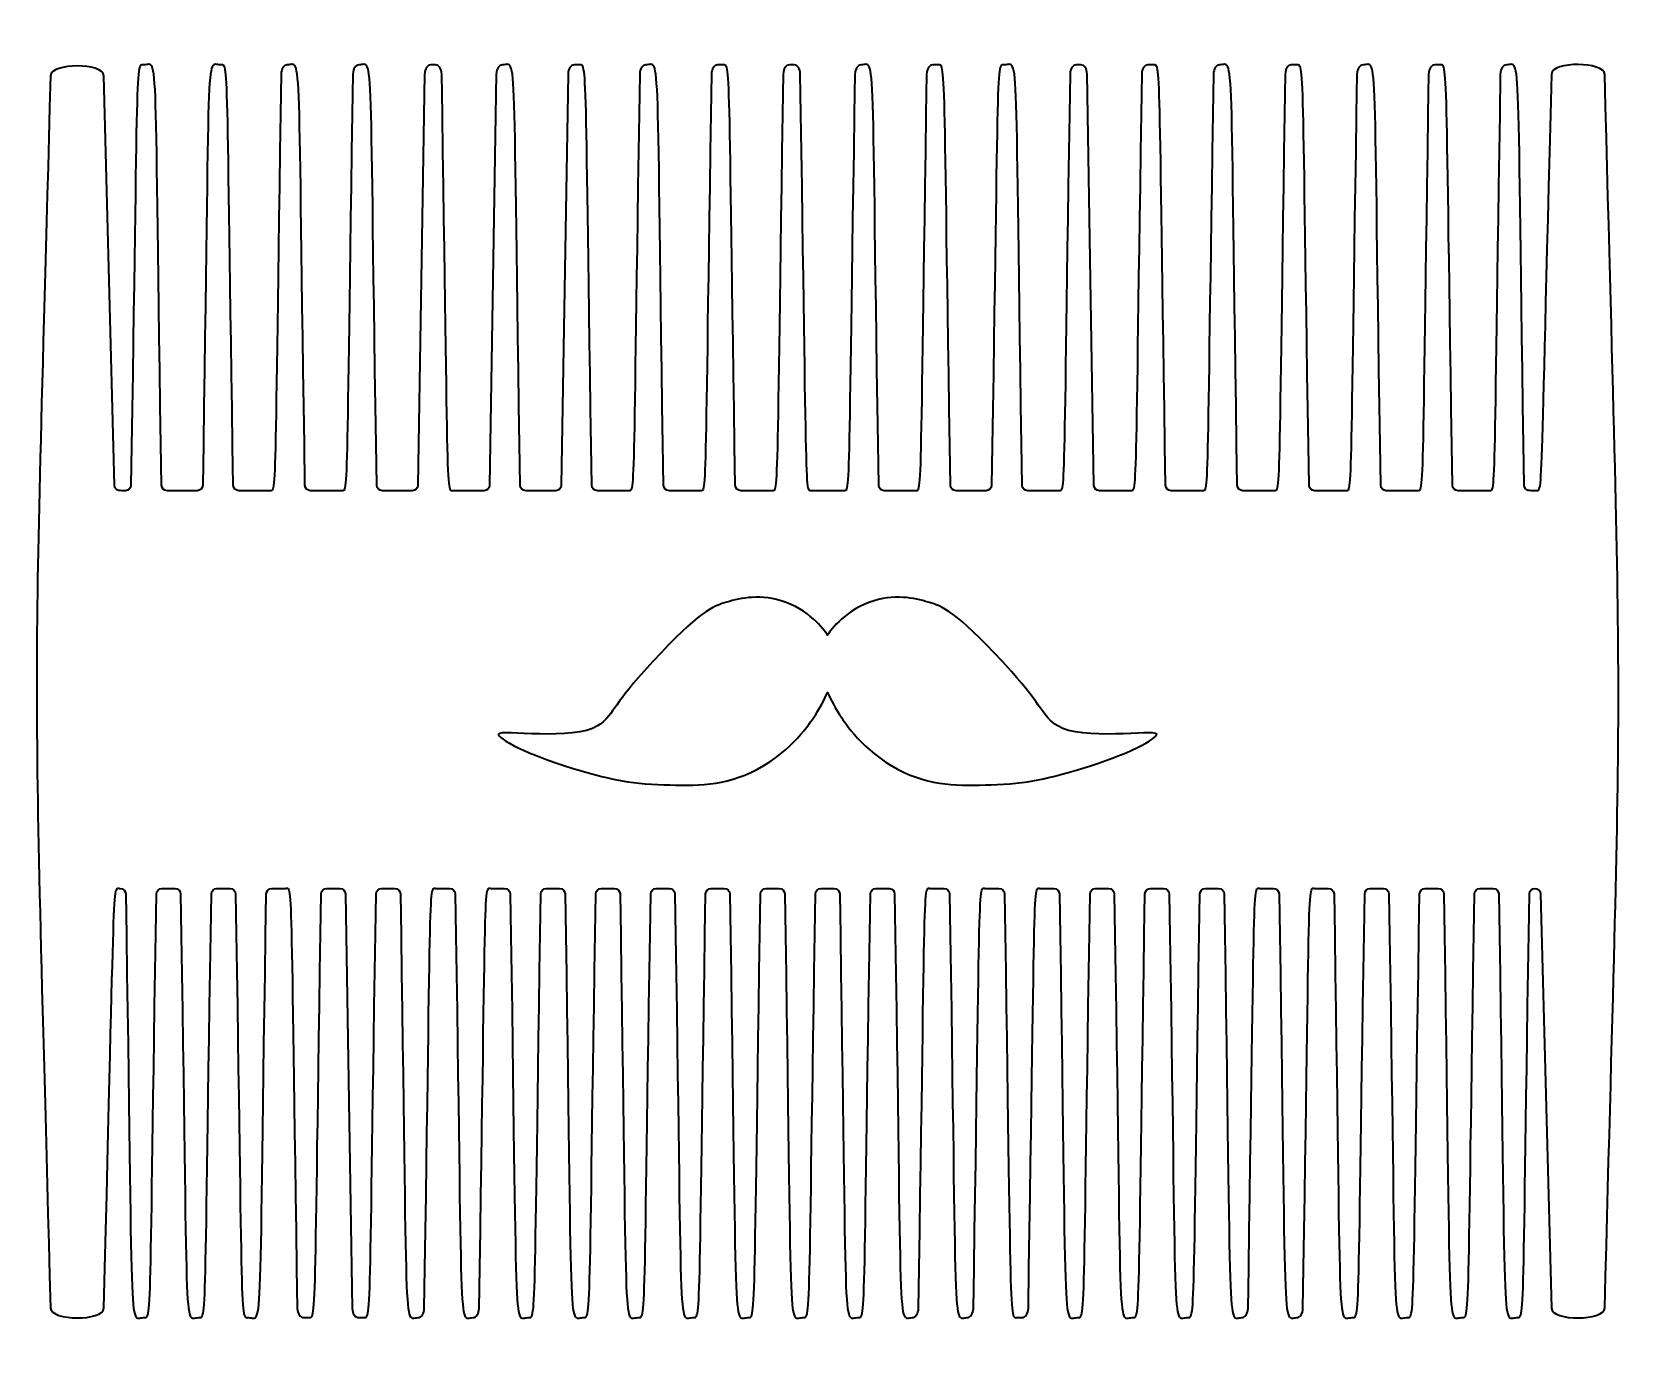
# Model space of a CAD drawing. Header units: inches. Extents: x 19.06 to 24.56, y -5.43 to -0.87.
import ezdxf

# ---------------------------------------------------------------- set-up
doc = ezdxf.new("R2010")
doc.units = ezdxf.units.IN
doc.header["$MEASUREMENT"] = 0
doc.layers.add('_U+0421_U+043B_U+043E_U+0439 1', color=7, linetype='Continuous')

msp = doc.modelspace()

# ---------------------------------------------------------------- linework, layer by layer
at = {"layer": '_U+0421_U+043B_U+043E_U+0439 1', "color": 22, "lineweight": 35, "true_color": 0xe52421}
msp.add_open_spline([(24.492, -5.2762), (24.4909, -5.3202), (24.3092, -5.3227), (24.3079, -5.2762), (24.3079, -5.2762), (24.2704, -3.8459), (24.2704, -3.8459), (24.2697, -3.8214), (24.2323, -3.8215), (24.232, -3.8462), (24.2071, -5.3648), (24.2172, -5.3091), (24.1873, -5.3091), (24.1348, -5.3091), (24.1518, -5.425), (24.126, -3.8462), (24.1259, -3.8359), (24.1173, -3.8274), (24.1069, -3.8274), (24.1069, -3.8274), (24.0614, -3.8274), (24.0614, -3.8274), (24.051, -3.8274), (24.0425, -3.8359), (24.0423, -3.8462), (24.0174, -5.3648), (24.0277, -5.3091), (23.9976, -5.3091), (23.9452, -5.3091), (23.9621, -5.425), (23.9363, -3.8462), (23.9362, -3.8359), (23.9276, -3.8274), (23.9172, -3.8274), (23.9172, -3.8274), (23.8719, -3.8274), (23.8719, -3.8274), (23.8613, -3.8274), (23.8528, -3.8359), (23.8526, -3.8462), (23.8277, -5.3648), (23.838, -5.3091), (23.8079, -5.3091), (23.7555, -5.3091), (23.7726, -5.425), (23.7467, -3.8462), (23.7465, -3.8359), (23.738, -3.8274), (23.7275, -3.8274), (23.7275, -3.8274), (23.6822, -3.8274), (23.6822, -3.8274), (23.6717, -3.8274), (23.6631, -3.8359), (23.663, -3.8462), (23.6382, -5.3648), (23.6483, -5.3091), (23.6182, -5.3091), (23.5658, -5.3091), (23.5829, -5.425), (23.5571, -3.8462), (23.5568, -3.8359), (23.5483, -3.8274), (23.5379, -3.8274), (23.5379, -3.8274), (23.4926, -3.8274), (23.4926, -3.8274), (23.4648, -3.8274), (23.475, -3.7405), (23.4498, -5.2772), (23.4495, -5.295), (23.4401, -5.3091), (23.4287, -5.3091), (23.3761, -5.3091), (23.3932, -5.4244), (23.3675, -3.8462), (23.3672, -3.8359), (23.3586, -3.8274), (23.3482, -3.8274), (23.3482, -3.8274), (23.3029, -3.8274), (23.3029, -3.8274), (23.2751, -3.8274), (23.2854, -3.7405), (23.2602, -5.2772), (23.2599, -5.295), (23.2505, -5.3091), (23.239, -5.3091), (23.1865, -5.3091), (23.2036, -5.425), (23.1778, -3.8462), (23.1775, -3.8359), (23.1689, -3.8274), (23.1585, -3.8274), (23.1585, -3.8274), (23.1132, -3.8274), (23.1132, -3.8274), (23.1026, -3.8274), (23.0941, -3.8359), (23.0939, -3.8462), (23.0692, -5.3648), (23.0793, -5.3091), (23.0494, -5.3091), (22.9968, -5.3091), (23.0139, -5.425), (22.9881, -3.8462), (22.988, -3.8359), (22.9794, -3.8274), (22.9688, -3.8274), (22.9688, -3.8274), (22.9235, -3.8274), (22.9235, -3.8274), (22.9131, -3.8274), (22.9046, -3.8359), (22.9043, -3.8462), (22.8795, -5.3648), (22.8896, -5.3091), (22.8597, -5.3091), (22.8071, -5.3091), (22.8242, -5.425), (22.7984, -3.8462), (22.7983, -3.8359), (22.7897, -3.8274), (22.7792, -3.8274), (22.7792, -3.8274), (22.7339, -3.8274), (22.7339, -3.8274), (22.7234, -3.8274), (22.7149, -3.8359), (22.7146, -3.8462), (22.6898, -5.3648), (22.7, -5.3091), (22.67, -5.3091), (22.6176, -5.3091), (22.6345, -5.425), (22.6088, -3.8462), (22.6086, -3.8359), (22.6001, -3.8274), (22.5895, -3.8274), (22.5895, -3.8274), (22.5442, -3.8274), (22.5442, -3.8274), (22.5165, -3.8274), (22.5268, -3.7428), (22.5015, -5.2772), (22.5012, -5.295), (22.4918, -5.3091), (22.4803, -5.3091), (22.4803, -5.3091), (22.4638, -5.3091), (22.4638, -5.3091), (22.4338, -5.3091), (22.444, -5.3654), (22.4191, -3.8462), (22.4189, -3.8359), (22.4104, -3.8274), (22.3998, -3.8274), (22.3998, -3.8274), (22.3545, -3.8274), (22.3545, -3.8274), (22.3268, -3.8274), (22.3371, -3.7428), (22.3118, -5.2772), (22.3115, -5.295), (22.3021, -5.3091), (22.2907, -5.3091), (22.2381, -5.3091), (22.2553, -5.4245), (22.2294, -3.8462), (22.2293, -3.8359), (22.2207, -3.8274), (22.2103, -3.8274), (22.2103, -3.8274), (22.1648, -3.8274), (22.1648, -3.8274), (22.1371, -3.8274), (22.1474, -3.7428), (22.1223, -5.2772), (22.1218, -5.295), (22.1126, -5.3091), (22.101, -5.3091), (22.0482, -5.3091), (22.0656, -5.4243), (22.0397, -3.846), (22.0394, -3.8226), (22.0147, -3.8274), (21.9752, -3.8274), (21.9647, -3.8274), (21.9562, -3.8359), (21.956, -3.8462), (21.9311, -5.3648), (21.9413, -5.3091), (21.9113, -5.3091), (21.8588, -5.3091), (21.8759, -5.4245), (21.8501, -3.8462), (21.8499, -3.8359), (21.8414, -3.8274), (21.8309, -3.8274), (21.8309, -3.8274), (21.7855, -3.8274), (21.7855, -3.8274), (21.7751, -3.8274), (21.7665, -3.8359), (21.7664, -3.8462), (21.7415, -5.3648), (21.7516, -5.3091), (21.7216, -5.3091), (21.6692, -5.3091), (21.6862, -5.425), (21.6604, -3.8462), (21.6602, -3.8359), (21.6517, -3.8274), (21.6413, -3.8274), (21.6413, -3.8274), (21.5958, -3.8274), (21.5958, -3.8274), (21.5854, -3.8274), (21.5768, -3.8359), (21.5767, -3.8462), (21.5518, -5.3648), (21.5619, -5.3091), (21.5319, -5.3091), (21.4795, -5.3091), (21.4965, -5.425), (21.4707, -3.8462), (21.4706, -3.8359), (21.462, -3.8274), (21.4516, -3.8274), (21.4516, -3.8274), (21.4061, -3.8274), (21.4061, -3.8274), (21.3957, -3.8274), (21.3872, -3.8359), (21.387, -3.8462), (21.3621, -5.3648), (21.3724, -5.3091), (21.3423, -5.3091), (21.2899, -5.3091), (21.3068, -5.425), (21.281, -3.8462), (21.2809, -3.8359), (21.2723, -3.8274), (21.2619, -3.8274), (21.2619, -3.8274), (21.2166, -3.8274), (21.2166, -3.8274), (21.206, -3.8274), (21.1975, -3.8359), (21.1973, -3.8462), (21.1724, -5.3648), (21.1827, -5.3091), (21.1526, -5.3091), (21.1002, -5.3091), (21.1173, -5.425), (21.0914, -3.8462), (21.0912, -3.8359), (21.0827, -3.8274), (21.0722, -3.8274), (21.0722, -3.8274), (21.0269, -3.8274), (21.0269, -3.8274), (21.0164, -3.8274), (21.0078, -3.8357), (21.0077, -3.846), (20.9828, -5.3636), (20.9931, -5.3091), (20.9629, -5.3091), (20.9105, -5.3091), (20.9275, -5.4245), (20.9018, -3.8462), (20.9015, -3.8359), (20.893, -3.8274), (20.8826, -3.8274), (20.8826, -3.8274), (20.8372, -3.8274), (20.8372, -3.8274), (20.8267, -3.8274), (20.8181, -3.8359), (20.818, -3.8462), (20.7932, -5.3648), (20.8034, -5.3091), (20.7734, -5.3091), (20.7208, -5.3091), (20.7379, -5.425), (20.7122, -3.8462), (20.7119, -3.8359), (20.7033, -3.8274), (20.6929, -3.8274), (20.6929, -3.8274), (20.6476, -3.8274), (20.6476, -3.8274), (20.6198, -3.8274), (20.63, -3.7405), (20.6049, -5.2772), (20.6046, -5.295), (20.5952, -5.3091), (20.5837, -5.3091), (20.5312, -5.3091), (20.5482, -5.425), (20.5225, -3.8462), (20.5223, -3.8359), (20.5138, -3.8274), (20.5032, -3.8274), (20.5032, -3.8274), (20.4579, -3.8274), (20.4579, -3.8274), (20.4298, -3.8274), (20.4403, -3.7462), (20.4152, -5.2772), (20.4149, -5.295), (20.4055, -5.3091), (20.394, -5.3091), (20.3415, -5.3091), (20.3585, -5.4244), (20.3328, -3.8462), (20.3327, -3.8359), (20.3241, -3.8274), (20.3135, -3.8274), (20.3135, -3.8274), (20.2682, -3.8274), (20.2682, -3.8274), (20.2578, -3.8274), (20.2493, -3.8359), (20.249, -3.8462), (20.2242, -5.3648), (20.2343, -5.3091), (20.2044, -5.3091), (20.2044, -5.3091), (20.1877, -5.3091), (20.1877, -5.3091), (20.1763, -5.3091), (20.1669, -5.295), (20.1666, -5.2772), (20.1666, -5.2772), (20.1431, -3.846), (20.1431, -3.846), (20.143, -3.8357), (20.1344, -3.8274), (20.1239, -3.8274), (20.1239, -3.8274), (20.0785, -3.8274), (20.0785, -3.8274), (20.0681, -3.8274), (20.0596, -3.8359), (20.0593, -3.8462), (20.0345, -5.3648), (20.0447, -5.3091), (20.0147, -5.3091), (20.0147, -5.3091), (19.9982, -5.3091), (19.9982, -5.3091), (19.9866, -5.3091), (19.9772, -5.295), (19.9769, -5.2772), (19.9518, -3.7443), (19.9623, -3.8274), (19.9342, -3.8274), (19.9342, -3.8274), (19.8889, -3.8274), (19.8889, -3.8274), (19.8784, -3.8274), (19.8699, -3.8359), (19.8698, -3.8462), (19.8439, -5.4249), (19.861, -5.3091), (19.8085, -5.3091), (19.7785, -5.3091), (19.7887, -5.3654), (19.7638, -3.8462), (19.7636, -3.8359), (19.7551, -3.8274), (19.7445, -3.8274), (19.7445, -3.8274), (19.6992, -3.8274), (19.6992, -3.8274), (19.6888, -3.8274), (19.6802, -3.8359), (19.6801, -3.8462), (19.6552, -5.3648), (19.6653, -5.3091), (19.6353, -5.3091), (19.5829, -5.3091), (19.5999, -5.425), (19.5741, -3.8462), (19.574, -3.8359), (19.5654, -3.8274), (19.555, -3.8274), (19.555, -3.8274), (19.5095, -3.8274), (19.5095, -3.8274), (19.4991, -3.8274), (19.4906, -3.8359), (19.4904, -3.8462), (19.4655, -5.3648), (19.4756, -5.3091), (19.4457, -5.3091), (19.3933, -5.3091), (19.4102, -5.425), (19.3844, -3.8462), (19.3843, -3.8359), (19.3757, -3.8274), (19.3653, -3.8274), (19.3377, -3.8274), (19.3488, -3.743), (19.3086, -5.2762), (19.3073, -5.3227), (19.1255, -5.3202), (19.1244, -5.2762), (19.0601, -2.8219), (19.0622, -3.3864), (19.1244, -1.0214), (19.1255, -0.9775), (19.3073, -0.9749), (19.3086, -1.0214), (19.3086, -1.0214), (19.3456, -2.4356), (19.3456, -2.4356), (19.3462, -2.4571), (19.3689, -2.454), (19.3834, -2.454), (19.3938, -2.454), (19.4024, -2.4457), (19.4025, -2.4354), (19.4272, -0.9315), (19.4165, -0.9835), (19.4471, -0.9835), (19.4997, -0.9835), (19.4825, -0.8704), (19.5082, -2.4353), (19.5084, -2.4456), (19.5169, -2.454), (19.5273, -2.454), (19.5273, -2.454), (19.631, -2.454), (19.631, -2.454), (19.6416, -2.454), (19.6501, -2.4456), (19.6503, -2.4353), (19.6759, -0.8696), (19.6585, -0.9835), (19.7114, -0.9835), (19.7415, -0.9835), (19.7313, -0.9348), (19.7558, -2.4353), (19.756, -2.4456), (19.7645, -2.454), (19.7751, -2.454), (19.7751, -2.454), (19.8787, -2.454), (19.8787, -2.454), (19.9067, -2.454), (19.8964, -2.5345), (19.9212, -1.0154), (19.9215, -0.9976), (19.9309, -0.9835), (19.9424, -0.9835), (19.995, -0.9835), (19.9779, -0.8704), (20.0035, -2.4353), (20.0037, -2.4456), (20.0122, -2.454), (20.0227, -2.454), (20.0227, -2.454), (20.1265, -2.454), (20.1265, -2.454), (20.1542, -2.454), (20.1439, -2.5368), (20.1689, -1.0154), (20.1692, -0.9976), (20.1786, -0.9835), (20.19, -0.9835), (20.2428, -0.9835), (20.2256, -0.8703), (20.2511, -2.4353), (20.2513, -2.4456), (20.2598, -2.454), (20.2704, -2.454), (20.2704, -2.454), (20.3741, -2.454), (20.3741, -2.454), (20.3845, -2.454), (20.393, -2.4457), (20.3933, -2.4354), (20.3933, -2.4354), (20.4165, -1.0154), (20.4165, -1.0154), (20.4169, -0.9976), (20.4262, -0.9835), (20.4378, -0.9835), (20.4378, -0.9835), (20.4543, -0.9835), (20.4543, -0.9835), (20.4659, -0.9835), (20.4753, -0.9976), (20.4756, -1.0154), (20.5006, -2.5375), (20.4903, -2.454), (20.518, -2.454), (20.518, -2.454), (20.6218, -2.454), (20.6218, -2.454), (20.6322, -2.454), (20.6408, -2.4457), (20.6409, -2.4354), (20.6409, -2.4354), (20.6642, -1.0154), (20.6642, -1.0154), (20.6645, -0.9976), (20.6739, -0.9835), (20.6854, -0.9835), (20.7381, -0.9835), (20.7209, -0.8703), (20.7465, -2.4353), (20.7466, -2.4456), (20.7552, -2.454), (20.7657, -2.454), (20.7657, -2.454), (20.8694, -2.454), (20.8694, -2.454), (20.8798, -2.454), (20.8884, -2.4457), (20.8886, -2.4354), (20.8886, -2.4354), (20.912, -1.0154), (20.912, -1.0154), (20.9123, -0.9976), (20.9217, -0.9835), (20.9331, -0.9835), (20.9331, -0.9835), (20.9496, -0.9835), (20.9496, -0.9835), (20.9797, -0.9835), (20.9696, -0.9348), (20.9942, -2.4353), (20.9943, -2.4456), (21.0029, -2.454), (21.0133, -2.454), (21.0133, -2.454), (21.1171, -2.454), (21.1171, -2.454), (21.1449, -2.454), (21.1346, -2.5368), (21.1596, -1.0154), (21.1598, -0.9976), (21.1693, -0.9835), (21.1808, -0.9835), (21.2334, -0.9835), (21.2163, -0.8704), (21.2418, -2.4353), (21.2419, -2.4456), (21.2505, -2.454), (21.261, -2.454), (21.261, -2.454), (21.3647, -2.454), (21.3647, -2.454), (21.3926, -2.454), (21.3823, -2.5384), (21.4073, -1.0154), (21.4076, -0.9976), (21.417, -0.9835), (21.4284, -0.9835), (21.4284, -0.9835), (21.4449, -0.9835), (21.4449, -0.9835), (21.4753, -0.9835), (21.4649, -0.9354), (21.4895, -2.4354), (21.4897, -2.4457), (21.4982, -2.454), (21.5086, -2.454), (21.5086, -2.454), (21.6125, -2.454), (21.6125, -2.454), (21.6402, -2.454), (21.6299, -2.5368), (21.6549, -1.0154), (21.6552, -0.9976), (21.6646, -0.9835), (21.6762, -0.9835), (21.6762, -0.9835), (21.6927, -0.9835), (21.6927, -0.9835), (21.7041, -0.9835), (21.7135, -0.9976), (21.7138, -1.0154), (21.7388, -2.5399), (21.7287, -2.454), (21.7564, -2.454), (21.7564, -2.454), (21.86, -2.454), (21.86, -2.454), (21.8879, -2.454), (21.8776, -2.5384), (21.9026, -1.0154), (21.9029, -0.9976), (21.9123, -0.9835), (21.9238, -0.9835), (21.9765, -0.9835), (21.9592, -0.8704), (21.9849, -2.4353), (21.985, -2.4456), (21.9935, -2.454), (22.004, -2.454), (22.004, -2.454), (22.1078, -2.454), (22.1078, -2.454), (22.1356, -2.454), (22.1252, -2.5368), (22.1502, -1.0154), (22.1505, -0.9976), (22.1599, -0.9835), (22.1715, -0.9835), (22.1715, -0.9835), (22.188, -0.9835), (22.188, -0.9835), (22.2181, -0.9835), (22.208, -0.9348), (22.2324, -2.4353), (22.2326, -2.4456), (22.2411, -2.454), (22.2517, -2.454), (22.2517, -2.454), (22.3554, -2.454), (22.3554, -2.454), (22.3659, -2.454), (22.3745, -2.4457), (22.3746, -2.4354), (22.3993, -0.9295), (22.3892, -0.9835), (22.4191, -0.9835), (22.4718, -0.9835), (22.4545, -0.8704), (22.4802, -2.4353), (22.4803, -2.4456), (22.4889, -2.454), (22.4993, -2.454), (22.4993, -2.454), (22.6031, -2.454), (22.6031, -2.454), (22.6309, -2.454), (22.6206, -2.5368), (22.6455, -1.0154), (22.6458, -0.9976), (22.6552, -0.9835), (22.6668, -0.9835), (22.6668, -0.9835), (22.6833, -0.9835), (22.6833, -0.9835), (22.6948, -0.9835), (22.7042, -0.9976), (22.7045, -1.0154), (22.7045, -1.0154), (22.7278, -2.4354), (22.7278, -2.4354), (22.7281, -2.4457), (22.7366, -2.454), (22.747, -2.454), (22.747, -2.454), (22.8507, -2.454), (22.8507, -2.454), (22.8786, -2.454), (22.8683, -2.5384), (22.8933, -1.0154), (22.8936, -0.9976), (22.903, -0.9835), (22.9144, -0.9835), (22.9144, -0.9835), (22.9311, -0.9835), (22.9311, -0.9835), (22.9612, -0.9835), (22.9509, -0.9348), (22.9755, -2.4353), (22.9757, -2.4456), (22.9842, -2.454), (22.9946, -2.454), (22.9946, -2.454), (23.0984, -2.454), (23.0984, -2.454), (23.1262, -2.454), (23.1159, -2.5368), (23.1409, -1.0154), (23.1411, -0.9976), (23.1506, -0.9835), (23.1621, -0.9835), (23.2147, -0.9835), (23.1976, -0.8704), (23.2231, -2.4353), (23.2234, -2.4456), (23.2319, -2.454), (23.2424, -2.454), (23.2424, -2.454), (23.346, -2.454), (23.346, -2.454), (23.3739, -2.454), (23.3636, -2.5384), (23.3886, -1.0154), (23.3889, -0.9976), (23.3983, -0.9835), (23.4097, -0.9835), (23.4097, -0.9835), (23.4264, -0.9835), (23.4264, -0.9835), (23.4565, -0.9835), (23.4462, -0.9348), (23.4708, -2.4353), (23.471, -2.4456), (23.4795, -2.454), (23.4899, -2.454), (23.4899, -2.454), (23.5938, -2.454), (23.5938, -2.454), (23.6215, -2.454), (23.6112, -2.5368), (23.6362, -1.0154), (23.6365, -0.9976), (23.6459, -0.9835), (23.6575, -0.9835), (23.7101, -0.9835), (23.6929, -0.8704), (23.7184, -2.4353), (23.7187, -2.4456), (23.7273, -2.454), (23.7377, -2.454), (23.7377, -2.454), (23.8414, -2.454), (23.8414, -2.454), (23.8693, -2.454), (23.8589, -2.5384), (23.8839, -1.0154), (23.8842, -0.9976), (23.8936, -0.9835), (23.9051, -0.9835), (23.9051, -0.9835), (23.9217, -0.9835), (23.9217, -0.9835), (23.9518, -0.9835), (23.9415, -0.9348), (23.9662, -2.4353), (23.9663, -2.4456), (23.9748, -2.454), (23.9854, -2.454), (23.9854, -2.454), (24.0891, -2.454), (24.0891, -2.454), (24.1169, -2.454), (24.1065, -2.5368), (24.1315, -1.0154), (24.1318, -0.9976), (24.1412, -0.9835), (24.1528, -0.9835), (24.2054, -0.9835), (24.1883, -0.8704), (24.2139, -2.4353), (24.2142, -2.457), (24.2369, -2.454), (24.2514, -2.454), (24.2788, -2.454), (24.2679, -2.5402), (24.3079, -1.0164), (24.3092, -0.9699), (24.4909, -0.9724), (24.492, -1.0164), (24.5557, -3.4483), (24.5545, -2.8898), (24.492, -5.2762)], degree=3, knots=[0, 0, 0, 0, 1, 1, 1, 2, 2, 2, 3, 3, 3, 4, 4, 4, 5, 5, 5, 6, 6, 6, 7, 7, 7, 8, 8, 8, 9, 9, 9, 10, 10, 10, 11, 11, 11, 12, 12, 12, 13, 13, 13, 14, 14, 14, 15, 15, 15, 16, 16, 16, 17, 17, 17, 18, 18, 18, 19, 19, 19, 20, 20, 20, 21, 21, 21, 22, 22, 22, 23, 23, 23, 24, 24, 24, 25, 25, 25, 26, 26, 26, 27, 27, 27, 28, 28, 28, 29, 29, 29, 30, 30, 30, 31, 31, 31, 32, 32, 32, 33, 33, 33, 34, 34, 34, 35, 35, 35, 36, 36, 36, 37, 37, 37, 38, 38, 38, 39, 39, 39, 40, 40, 40, 41, 41, 41, 42, 42, 42, 43, 43, 43, 44, 44, 44, 45, 45, 45, 46, 46, 46, 47, 47, 47, 48, 48, 48, 49, 49, 49, 50, 50, 50, 51, 51, 51, 52, 52, 52, 53, 53, 53, 54, 54, 54, 55, 55, 55, 56, 56, 56, 57, 57, 57, 58, 58, 58, 59, 59, 59, 60, 60, 60, 61, 61, 61, 62, 62, 62, 63, 63, 63, 64, 64, 64, 65, 65, 65, 66, 66, 66, 67, 67, 67, 68, 68, 68, 69, 69, 69, 70, 70, 70, 71, 71, 71, 72, 72, 72, 73, 73, 73, 74, 74, 74, 75, 75, 75, 76, 76, 76, 77, 77, 77, 78, 78, 78, 79, 79, 79, 80, 80, 80, 81, 81, 81, 82, 82, 82, 83, 83, 83, 84, 84, 84, 85, 85, 85, 86, 86, 86, 87, 87, 87, 88, 88, 88, 89, 89, 89, 90, 90, 90, 91, 91, 91, 92, 92, 92, 93, 93, 93, 94, 94, 94, 95, 95, 95, 96, 96, 96, 97, 97, 97, 98, 98, 98, 99, 99, 99, 100, 100, 100, 101, 101, 101, 102, 102, 102, 103, 103, 103, 104, 104, 104, 105, 105, 105, 106, 106, 106, 107, 107, 107, 108, 108, 108, 109, 109, 109, 110, 110, 110, 111, 111, 111, 112, 112, 112, 113, 113, 113, 114, 114, 114, 115, 115, 115, 116, 116, 116, 117, 117, 117, 118, 118, 118, 119, 119, 119, 120, 120, 120, 121, 121, 121, 122, 122, 122, 123, 123, 123, 124, 124, 124, 125, 125, 125, 126, 126, 126, 127, 127, 127, 128, 128, 128, 129, 129, 129, 130, 130, 130, 131, 131, 131, 132, 132, 132, 133, 133, 133, 134, 134, 134, 135, 135, 135, 136, 136, 136, 137, 137, 137, 138, 138, 138, 139, 139, 139, 140, 140, 140, 141, 141, 141, 142, 142, 142, 143, 143, 143, 144, 144, 144, 145, 145, 145, 146, 146, 146, 147, 147, 147, 148, 148, 148, 149, 149, 149, 150, 150, 150, 151, 151, 151, 152, 152, 152, 153, 153, 153, 154, 154, 154, 155, 155, 155, 156, 156, 156, 157, 157, 157, 158, 158, 158, 159, 159, 159, 160, 160, 160, 161, 161, 161, 162, 162, 162, 163, 163, 163, 164, 164, 164, 165, 165, 165, 166, 166, 166, 167, 167, 167, 168, 168, 168, 169, 169, 169, 170, 170, 170, 171, 171, 171, 172, 172, 172, 173, 173, 173, 174, 174, 174, 175, 175, 175, 176, 176, 176, 177, 177, 177, 178, 178, 178, 179, 179, 179, 180, 180, 180, 181, 181, 181, 182, 182, 182, 183, 183, 183, 184, 184, 184, 185, 185, 185, 186, 186, 186, 187, 187, 187, 188, 188, 188, 189, 189, 189, 190, 190, 190, 191, 191, 191, 192, 192, 192, 193, 193, 193, 194, 194, 194, 195, 195, 195, 196, 196, 196, 197, 197, 197, 198, 198, 198, 199, 199, 199, 200, 200, 200, 201, 201, 201, 202, 202, 202, 203, 203, 203, 204, 204, 204, 205, 205, 205, 206, 206, 206, 207, 207, 207, 208, 208, 208, 209, 209, 209, 210, 210, 210, 211, 211, 211, 212, 212, 212, 213, 213, 213, 214, 214, 214, 215, 215, 215, 216, 216, 216, 217, 217, 217, 218, 218, 218, 219, 219, 219, 220, 220, 220, 221, 221, 221, 222, 222, 222, 223, 223, 223, 224, 224, 224, 225, 225, 225, 226, 226, 226, 227, 227, 227, 228, 228, 228, 229, 229, 229, 230, 230, 230, 231, 231, 231, 232, 232, 232, 233, 233, 233, 234, 234, 234, 235, 235, 235, 236, 236, 236, 237, 237, 237, 238, 238, 238, 239, 239, 239, 240, 240, 240, 241, 241, 241, 242, 242, 242, 243, 243, 243, 244, 244, 244, 245, 245, 245, 246, 246, 246, 247, 247, 247, 248, 248, 248, 249, 249, 249, 250, 250, 250, 251, 251, 251, 252, 252, 252, 253, 253, 253, 254, 254, 254, 255, 255, 255, 255], dxfattribs=at)
at = {"layer": '_U+0421_U+043B_U+043E_U+0439 1', "color": 98, "lineweight": 35, "true_color": 0x010202}
msp.add_open_spline([(21.9686, -2.834), (22.0518, -2.8085), (22.1217, -2.8284), (22.1638, -2.841), (22.2131, -2.8557), (22.2702, -2.8867), (22.4428, -3.0781), (22.5534, -3.2008), (22.5473, -3.2301), (22.6031, -3.2664), (22.6835, -3.3186), (22.9394, -3.2777), (22.9448, -3.2943), (22.9494, -3.3081), (22.8442, -3.3666), (22.6868, -3.4128), (22.6019, -3.4377), (22.5145, -3.4642), (22.3939, -3.4686), (22.2837, -3.4726), (22.184, -3.4779), (22.0732, -3.4267), (21.9455, -3.3679), (21.8764, -3.2671), (21.857, -3.2385), (21.8348, -3.2058), (21.8191, -3.1751), (21.8082, -3.1504), (21.7972, -3.1751), (21.7816, -3.2058), (21.7593, -3.2385), (21.7399, -3.2671), (21.6708, -3.3679), (21.5432, -3.4267), (21.4323, -3.4779), (21.3326, -3.4726), (21.2224, -3.4686), (21.1019, -3.4642), (21.0144, -3.4377), (20.9295, -3.4128), (20.7721, -3.3666), (20.6669, -3.3081), (20.6715, -3.2943), (20.677, -3.2777), (20.9328, -3.3186), (21.0132, -3.2664), (21.069, -3.2301), (21.0629, -3.2008), (21.1736, -3.0781), (21.3461, -2.8867), (21.4032, -2.8557), (21.4525, -2.841), (21.4946, -2.8284), (21.5645, -2.8085), (21.6478, -2.834), (21.7442, -2.8635), (21.7944, -2.9322), (21.8082, -2.9526), (21.8219, -2.9322), (21.8721, -2.8635), (21.9686, -2.834)], degree=3, knots=[0, 0, 0, 0, 1, 1, 1, 2, 2, 2, 3, 3, 3, 4, 4, 4, 5, 5, 5, 6, 6, 6, 7, 7, 7, 8, 8, 8, 9, 9, 9, 10, 10, 10, 11, 11, 11, 12, 12, 12, 13, 13, 13, 14, 14, 14, 15, 15, 15, 16, 16, 16, 17, 17, 17, 18, 18, 18, 19, 19, 19, 20, 20, 20, 20], dxfattribs=at)

doc.saveas('drawing.dxf')
